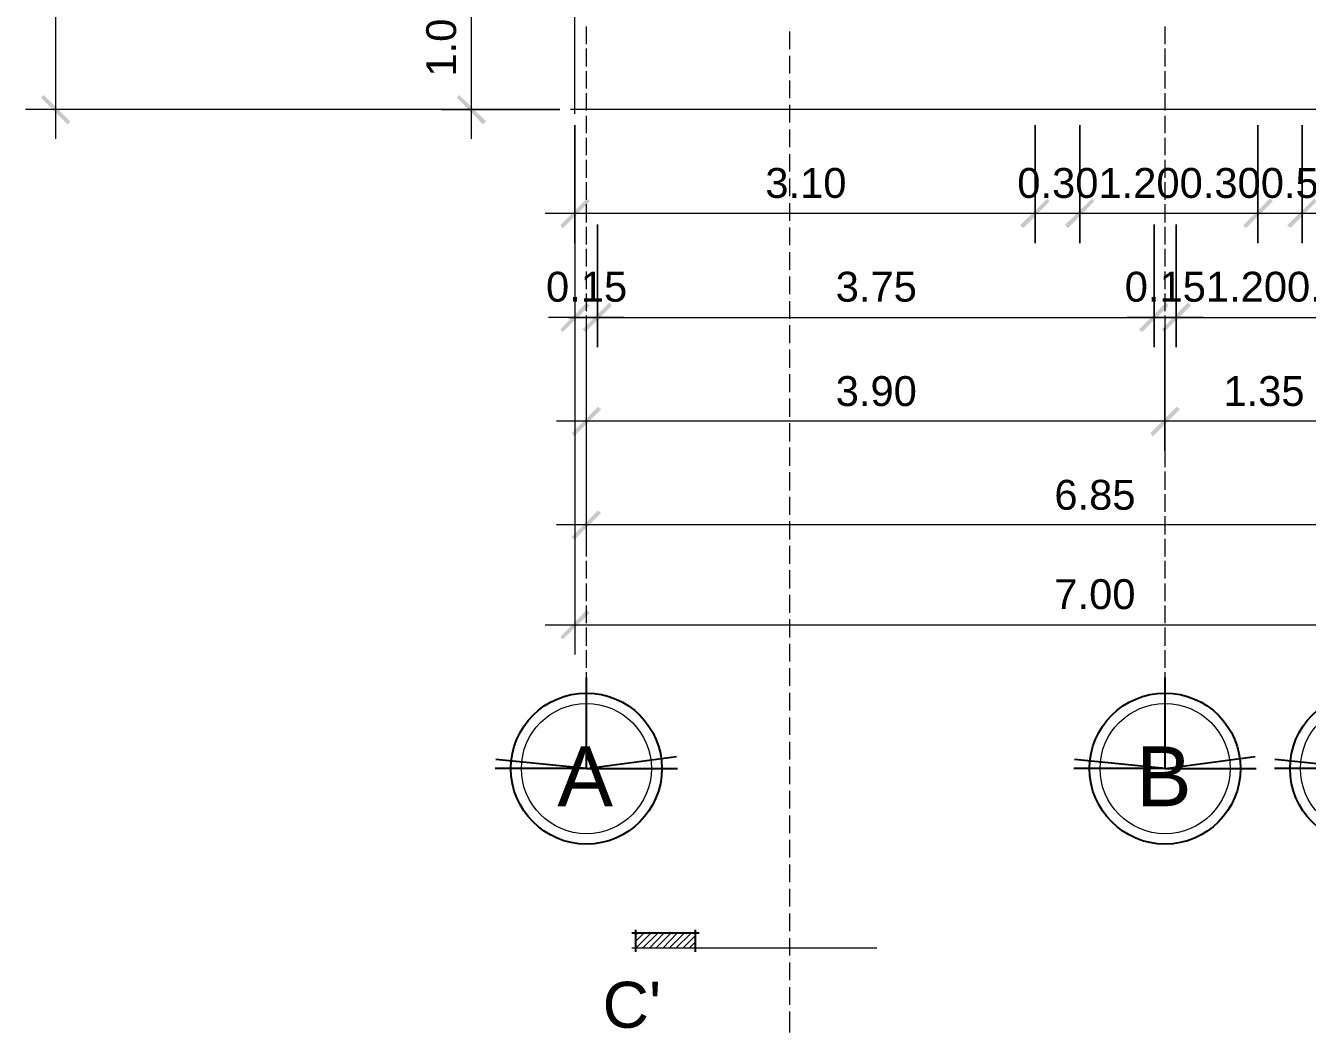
# Model space of a CAD drawing. Header units: millimetres. Extents: x 242 to 289.1, y 51.6 to 80.3.
# Drawn here: x 273.14 to 281.78, y 51.93 to 58.7 of the extents above; entities that cross this region are included whole.
import ezdxf

# ---------------------------------------------------------------- set-up
doc = ezdxf.new("R2010")
doc.units = ezdxf.units.MM
for name, color, linetype in [('PDF_0', 7, 'Continuous'), ('PDF_Acabados', 7, 'Continuous'), ('PDF_Arquitectura', 7, 'Continuous'), ('PDF_Ejes', 7, 'Continuous'), ('PDF_Niveles', 2, 'Continuous'), ('PDF_Text', 7, 'Continuous')]:
    doc.layers.add(name, color=color, linetype=linetype)
doc.styles.add('PDF ArialMT', font='arial.ttf')

msp = doc.modelspace()

# ---------------------------------------------------------------- hatches: boundary and pattern name
at = {"layer": 'PDF_0', "transparency": 33554559}
for points in [[(273.2617, 58.2378), (273.2405, 58.2208), (273.4226, 58.0388), (273.4395, 58.06)], [(276.06, 58.2378), (276.043, 58.2208), (276.2209, 58.0388), (276.242, 58.06)], [(276.9405, 57.5223), (276.9194, 57.5393), (276.7416, 57.3615), (276.7585, 57.3403)], [(279.8616, 57.3403), (280.0394, 57.5223), (280.0225, 57.5393), (279.8404, 57.3615)], [(280.1622, 57.3403), (280.34, 57.5223), (280.323, 57.5393), (280.141, 57.3615)], [(281.3602, 57.3403), (281.5423, 57.5223), (281.5211, 57.5393), (281.3433, 57.3615)], [(281.6608, 57.3403), (281.8386, 57.5223), (281.8217, 57.5393), (281.6396, 57.3615)], [(276.7416, 56.6587), (276.7585, 56.6418), (276.9405, 56.8196), (276.9194, 56.8407)], [(276.9109, 56.6418), (277.0887, 56.8196), (277.0718, 56.8407), (276.8897, 56.6587)], [(280.8226, 56.8407), (280.6406, 56.6587), (280.6617, 56.6418), (280.8395, 56.8196)], [(280.8099, 56.6418), (280.9919, 56.8196), (280.9708, 56.8407), (280.793, 56.6587)], [(277.0167, 56.1211), (276.9956, 56.138), (276.8178, 55.9602), (276.8347, 55.939)], [(280.8946, 56.138), (280.7168, 55.9602), (280.7337, 55.939), (280.9157, 56.1211)], [(277.0167, 55.4225), (276.9956, 55.4395), (276.8178, 55.2617), (276.8347, 55.2405)], [(276.9405, 54.7494), (276.9194, 54.7706), (276.7416, 54.5886), (276.7585, 54.5716)]]:
    msp.add_hatch(color=256, dxfattribs=at).paths.add_polyline_path(points)

# ---------------------------------------------------------------- linework, layer by layer
for p, q in [((276.9173, 53.7017), (276.9173, 54.3152)), ((280.8162, 53.7017), (280.8162, 54.3152)), ((276.9173, 53.7017), (276.3067, 53.7625)), ((276.9173, 53.7017), (277.5255, 53.7826)), ((280.8162, 53.7017), (280.2057, 53.7625)), ((280.8162, 53.7017), (281.4244, 53.7826)), ((282.1667, 53.7017), (281.5562, 53.7625)), ((276.9173, 53.7017), (276.3037, 53.7017)), ((276.9173, 53.7017), (277.5308, 53.7017)), ((280.8162, 53.7017), (280.2027, 53.7017)), ((280.8162, 53.7017), (281.4298, 53.7017)), ((282.1667, 53.7017), (281.5531, 53.7017))]:
    msp.add_line(p, q)
for centre in [(276.9173, 53.7017), (280.8162, 53.7017), (282.1667, 53.7017)]:
    msp.add_circle(centre, 0.5085)
at = {"layer": 'PDF_Acabados', "lineweight": 25}
for points in [[(277.6772, 52.5946), (277.2242, 52.5946)], [(277.2496, 52.4676), (277.2496, 52.6158)], [(277.6518, 52.4676), (277.6518, 52.6158)]]:
    msp.add_lwpolyline(points, dxfattribs=at)
at = {"layer": 'PDF_Acabados', "lineweight": 9}
for points in [[(277.2496, 52.5819), (277.2623, 52.5946)], [(277.2496, 52.5396), (277.3046, 52.5946)], [(277.2496, 52.493), (277.3512, 52.5946)], [(277.2961, 52.493), (277.3977, 52.5946)], [(277.3427, 52.493), (277.4401, 52.5946)], [(277.385, 52.493), (277.4866, 52.5946)], [(277.4316, 52.493), (277.529, 52.5946)], [(277.4739, 52.493), (277.5755, 52.5946)], [(277.5205, 52.493), (277.6221, 52.5946)], [(277.5671, 52.493), (277.6518, 52.5777)], [(277.6094, 52.493), (277.6518, 52.5354)]]:
    msp.add_lwpolyline(points, dxfattribs=at)
at = {"layer": 'PDF_Acabados', "color": 8, "lineweight": 5, "true_color": 0x808080}
msp.add_lwpolyline([(278.8752, 52.493), (277.2242, 52.493)], dxfattribs=at)
at = {"layer": 'PDF_Arquitectura', "color": 250, "lineweight": 18, "true_color": 0x404040}
for points in [[(273.3421, 57.9414), (273.3421, 74.3375)], [(276.1404, 59.3385), (276.1404, 57.9414)], [(275.9414, 58.1404), (276.7373, 58.1404), (273.1389, 58.1404)], [(276.8389, 57.2387), (276.8389, 58.0346), (276.8389, 54.47)], [(276.64, 57.4419), (280.141, 57.4419)], [(279.7388, 57.4419), (280.4416, 57.4419)], [(280.0394, 57.4419), (281.6396, 57.4419)], [(281.2417, 57.4419), (281.9402, 57.4419)], [(281.5423, 57.4419), (282.4398, 57.4419)], [(276.8389, 57.3657), (276.8389, 56.5402)], [(277.1691, 56.7391), (276.9913, 56.7391), (276.8389, 56.7391), (276.6611, 56.7391)], [(276.7924, 56.7391), (280.9411, 56.7391)], [(276.9151, 56.6672), (276.9151, 55.8417)], [(281.0724, 56.7391), (280.8903, 56.7391), (280.7422, 56.7391), (280.5601, 56.7391)], [(280.6914, 56.7391), (282.2916, 56.7391)], [(281.0173, 56.0406), (276.7162, 56.0406)], [(276.9151, 55.9644), (276.9151, 55.1389)], [(282.3678, 56.0406), (280.6151, 56.0406)], [(283.968, 55.3421), (276.7162, 55.3421)], [(276.64, 54.669), (284.04, 54.669)]]:
    msp.add_lwpolyline(points, dxfattribs=at)
at = {"layer": 'PDF_Arquitectura', "lineweight": 5}
for points in [[(278.2868, 58.695), (278.2868, 58.695)], [(278.2868, 58.6823), (278.2868, 58.6823)], [(278.2868, 58.6654), (278.2868, 58.5468)], [(278.2868, 58.5299), (278.2868, 58.5299)], [(278.2868, 58.5172), (278.2868, 58.5172)], [(278.2868, 58.5003), (278.2868, 58.3817)], [(278.2868, 58.3648), (278.2868, 58.3648)], [(278.2868, 58.3521), (278.2868, 58.3521)], [(278.2868, 58.3351), (278.2868, 58.2166)], [(278.2868, 58.1997), (278.2868, 58.1997)], [(278.2868, 58.187), (278.2868, 58.187)], [(278.2868, 58.17), (278.2868, 58.0515)], [(278.2868, 58.0346), (278.2868, 58.0346)], [(278.2868, 58.0219), (278.2868, 58.0219)], [(278.2868, 58.0049), (278.2868, 57.8864)], [(278.2868, 57.8695), (278.2868, 57.8695)], [(278.2868, 57.8568), (278.2868, 57.8568)], [(278.2868, 57.8398), (278.2868, 57.7213)], [(278.2868, 57.7044), (278.2868, 57.7044)], [(278.2868, 57.6917), (278.2868, 57.6917)], [(278.2868, 57.6747), (278.2868, 57.5562)], [(278.2868, 57.5393), (278.2868, 57.5393)], [(278.2868, 57.5266), (278.2868, 57.5266)], [(278.2868, 57.5096), (278.2868, 57.3911)], [(278.2868, 57.3742), (278.2868, 57.3742)], [(278.2868, 57.3615), (278.2868, 57.3615)], [(278.2868, 57.3445), (278.2868, 57.226)], [(278.2868, 57.2133), (278.2868, 57.2133)], [(278.2868, 57.1964), (278.2868, 57.1964)], [(278.2868, 57.1794), (278.2868, 57.0609)], [(278.2868, 57.0482), (278.2868, 57.0482)], [(278.2868, 57.0313), (278.2868, 57.0313)], [(278.2868, 57.0143), (278.2868, 56.8958)], [(278.2868, 56.8831), (278.2868, 56.8831)], [(278.2868, 56.8661), (278.2868, 56.8661)], [(278.2868, 56.8492), (278.2868, 56.7307)], [(278.2868, 56.718), (278.2868, 56.718)], [(278.2868, 56.701), (278.2868, 56.701)], [(278.2868, 56.6883), (278.2868, 56.5656)], [(278.2868, 56.5529), (278.2868, 56.5529)], [(278.2868, 56.5359), (278.2868, 56.5359)], [(278.2868, 56.5232), (278.2868, 56.4005)], [(278.2868, 56.3878), (278.2868, 56.3878)], [(278.2868, 56.3708), (278.2868, 56.3708)], [(278.2868, 56.3581), (278.2868, 56.2354)], [(278.2868, 56.2227), (278.2868, 56.2227)], [(278.2868, 56.2057), (278.2868, 56.2057)], [(278.2868, 56.193), (278.2868, 56.0703)], [(278.2868, 56.0576), (278.2868, 56.0576)], [(278.2868, 56.0406), (278.2868, 56.0406)], [(278.2868, 56.0279), (278.2868, 55.9052)], [(278.2868, 55.8925), (278.2868, 55.8925)], [(278.2868, 55.8755), (278.2868, 55.8755)], [(278.2868, 55.8628), (278.2868, 55.7401)], [(278.2868, 55.7274), (278.2868, 55.7274)], [(278.2868, 55.7104), (278.2868, 55.7104)], [(278.2868, 55.6977), (278.2868, 55.575)], [(278.2868, 55.5623), (278.2868, 55.5623)], [(278.2868, 55.5453), (278.2868, 55.5453)], [(278.2868, 55.5326), (278.2868, 55.4098)], [(278.2868, 55.3971), (278.2868, 55.3971)], [(278.2868, 55.3802), (278.2868, 55.3802)], [(278.2868, 55.3675), (278.2868, 55.2447)], [(278.2868, 55.232), (278.2868, 55.232)], [(278.2868, 55.2151), (278.2868, 55.2151)], [(278.2868, 55.2024), (278.2868, 55.0796)], [(278.2868, 55.0669), (278.2868, 55.0669)], [(278.2868, 55.05), (278.2868, 55.05)], [(278.2868, 55.0373), (278.2868, 54.9145)], [(278.2868, 54.9018), (278.2868, 54.9018)], [(278.2868, 54.8849), (278.2868, 54.8849)], [(278.2868, 54.8722), (278.2868, 54.7494)], [(278.2868, 54.7367), (278.2868, 54.7367)], [(278.2868, 54.7198), (278.2868, 54.7198)], [(278.2868, 54.7071), (278.2868, 54.5843)], [(278.2868, 54.5716), (278.2868, 54.5716)], [(278.2868, 54.5547), (278.2868, 54.5547)], [(278.2868, 54.542), (278.2868, 54.4235)], [(278.2868, 54.4065), (278.2868, 54.4065)], [(278.2868, 54.3896), (278.2868, 54.3896)], [(278.2868, 54.3769), (278.2868, 54.2584)], [(278.2868, 54.2414), (278.2868, 54.2414)], [(278.2868, 54.2245), (278.2868, 54.2245)], [(278.2868, 54.2118), (278.2868, 54.0933)], [(278.2868, 54.0763), (278.2868, 54.0763)], [(278.2868, 54.0594), (278.2868, 54.0594)], [(278.2868, 54.0467), (278.2868, 53.9281)], [(278.2868, 53.9112), (278.2868, 53.9112)], [(278.2868, 53.8985), (278.2868, 53.8985)], [(278.2868, 53.8816), (278.2868, 53.763)], [(278.2868, 53.7461), (278.2868, 53.7461)], [(278.2868, 53.7334), (278.2868, 53.7334)], [(278.2868, 53.7165), (278.2868, 53.5979)], [(278.2868, 53.581), (278.2868, 53.581)], [(278.2868, 53.5683), (278.2868, 53.5683)], [(278.2868, 53.5514), (278.2868, 53.4328)], [(278.2868, 53.4159), (278.2868, 53.4159)], [(278.2868, 53.4032), (278.2868, 53.4032)], [(278.2868, 53.3863), (278.2868, 53.2677)], [(278.2868, 53.2508), (278.2868, 53.2508)], [(278.2868, 53.2381), (278.2868, 53.2381)], [(278.2868, 53.2212), (278.2868, 53.1026)], [(278.2868, 53.0857), (278.2868, 53.0857)], [(278.2868, 53.073), (278.2868, 53.073)], [(278.2868, 53.0561), (278.2868, 52.9375)], [(278.2868, 52.9206), (278.2868, 52.9206)], [(278.2868, 52.9079), (278.2868, 52.9079)], [(278.2868, 52.891), (278.2868, 52.7724)], [(278.2868, 52.7555), (278.2868, 52.7555)], [(278.2868, 52.7428), (278.2868, 52.7428)], [(278.2868, 52.7259), (278.2868, 52.6073)], [(278.2868, 52.5904), (278.2868, 52.5904)], [(278.2868, 52.5777), (278.2868, 52.5777)], [(278.2868, 52.5608), (278.2868, 52.4422)], [(278.2868, 52.4253), (278.2868, 52.4253)], [(278.2868, 52.4126), (278.2868, 52.4126)], [(278.2868, 52.3956), (278.2868, 52.2771)], [(278.2868, 52.2602), (278.2868, 52.2602)], [(278.2868, 52.2475), (278.2868, 52.2475)], [(278.2868, 52.2305), (278.2868, 52.112)], [(278.2868, 52.0951), (278.2868, 52.0951)], [(278.2868, 52.0824), (278.2868, 52.0824)], [(278.2868, 52.0654), (278.2868, 51.9257)]]:
    msp.add_lwpolyline(points, dxfattribs=at)
at = {"layer": 'PDF_Arquitectura', "color": 250, "lineweight": 18, "true_color": 0x404040}
for points in [[(279.942, 57.2387), (279.942, 58.0346)], [(280.2426, 57.2387), (280.2426, 58.0346)], [(281.4407, 57.2387), (281.4407, 58.0346)], [(281.7412, 57.2387), (281.7412, 58.0346)], [(276.9913, 56.5402), (276.9913, 57.3657)], [(280.7422, 56.5402), (280.7422, 57.3657)], [(280.8903, 56.5402), (280.8903, 57.3657)], [(280.8141, 55.8417), (280.8141, 56.6672)]]:
    msp.add_lwpolyline(points, close=True, dxfattribs=at)
at = {"layer": 'PDF_Ejes', "lineweight": 9}
for points in [[(276.9151, 58.6992), (276.9151, 58.5807)], [(280.8141, 58.6992), (280.8141, 58.5807)], [(276.9151, 58.5638), (276.9151, 58.5638)], [(280.8141, 58.5638), (280.8141, 58.5638)], [(276.9151, 58.5511), (276.9151, 58.4283)], [(280.8141, 58.5511), (280.8141, 58.4283)], [(276.9151, 58.4156), (276.9151, 58.4156)], [(276.9151, 58.3986), (276.9151, 58.2801)], [(280.8141, 58.4156), (280.8141, 58.4156)], [(280.8141, 58.3986), (280.8141, 58.2801)], [(276.9151, 58.2632), (276.9151, 58.2632)], [(276.9151, 58.2505), (276.9151, 58.1319)], [(280.8141, 58.2632), (280.8141, 58.2632)], [(280.8141, 58.2505), (280.8141, 58.1319)], [(276.9151, 58.115), (276.9151, 58.115)], [(276.9151, 58.0981), (276.9151, 57.9795)], [(280.8141, 58.115), (280.8141, 58.115)], [(280.8141, 58.0981), (280.8141, 57.9795)], [(276.9151, 57.9668), (276.9151, 57.9668)], [(276.9151, 57.9499), (276.9151, 57.8314)], [(280.8141, 57.9668), (280.8141, 57.9668)], [(280.8141, 57.9499), (280.8141, 57.8314)], [(276.9151, 57.8144), (276.9151, 57.8144)], [(276.9151, 57.8017), (276.9151, 57.679)], [(280.8141, 57.8144), (280.8141, 57.8144)], [(280.8141, 57.8017), (280.8141, 57.679)], [(276.9151, 57.6663), (276.9151, 57.6663)], [(276.9151, 57.6493), (276.9151, 57.5308)], [(280.8141, 57.6663), (280.8141, 57.6663)], [(280.8141, 57.6493), (280.8141, 57.5308)], [(276.9151, 57.5139), (276.9151, 57.5139)], [(276.9151, 57.5012), (276.9151, 57.3784)], [(280.8141, 57.5139), (280.8141, 57.5139)], [(280.8141, 57.5012), (280.8141, 57.3784)], [(276.9151, 57.3657), (276.9151, 57.3657)], [(276.9151, 57.3488), (276.9151, 57.2302)], [(280.8141, 57.3657), (280.8141, 57.3657)], [(280.8141, 57.3488), (280.8141, 57.2302)], [(276.9151, 57.2133), (276.9151, 57.2133)], [(276.9151, 57.2006), (276.9151, 57.0821)], [(280.8141, 57.2133), (280.8141, 57.2133)], [(280.8141, 57.2006), (280.8141, 57.0821)], [(276.9151, 57.0651), (276.9151, 57.0651)], [(276.9151, 57.0482), (276.9151, 56.9296)], [(280.8141, 57.0651), (280.8141, 57.0651)], [(280.8141, 57.0482), (280.8141, 56.9296)], [(276.9151, 56.9169), (276.9151, 56.9169)], [(280.8141, 56.9169), (280.8141, 56.9169)], [(276.9151, 56.9), (276.9151, 56.7815)], [(280.8141, 56.9), (280.8141, 56.7815)], [(276.9151, 56.7645), (276.9151, 56.7645)], [(276.9151, 56.7518), (276.9151, 56.6291)], [(280.8141, 56.7645), (280.8141, 56.7645)], [(280.8141, 56.7518), (280.8141, 56.6291)], [(276.9151, 56.6164), (276.9151, 56.6164)], [(276.9151, 56.5994), (276.9151, 56.4809)], [(280.8141, 56.6164), (280.8141, 56.6164)], [(280.8141, 56.5994), (280.8141, 56.4809)], [(276.9151, 56.464), (276.9151, 56.464)], [(276.9151, 56.4513), (276.9151, 56.3285)], [(280.8141, 56.464), (280.8141, 56.464)], [(280.8141, 56.4513), (280.8141, 56.3285)], [(276.9151, 56.3158), (276.9151, 56.3158)], [(280.8141, 56.3158), (280.8141, 56.3158)], [(276.9151, 56.2989), (276.9151, 56.1803)], [(280.8141, 56.2989), (280.8141, 56.1803)], [(276.9151, 56.1634), (276.9151, 56.1634)], [(276.9151, 56.1507), (276.9151, 56.0322)], [(280.8141, 56.1634), (280.8141, 56.1634)], [(280.8141, 56.1507), (280.8141, 56.0322)], [(276.9151, 56.0152), (276.9151, 56.0152)], [(276.9151, 55.9983), (276.9151, 55.8798)], [(280.8141, 56.0152), (280.8141, 56.0152)], [(280.8141, 55.9983), (280.8141, 55.8798)], [(276.9151, 55.8671), (276.9151, 55.8671)], [(276.9151, 55.8501), (276.9151, 55.7316)], [(280.8141, 55.8671), (280.8141, 55.8671)], [(280.8141, 55.8501), (280.8141, 55.7316)], [(276.9151, 55.7147), (276.9151, 55.7147)], [(280.8141, 55.7147), (280.8141, 55.7147)], [(276.9151, 55.702), (276.9151, 55.5792)], [(280.8141, 55.702), (280.8141, 55.5792)], [(276.9151, 55.5665), (276.9151, 55.5665)], [(276.9151, 55.5496), (276.9151, 55.431)], [(280.8141, 55.5665), (280.8141, 55.5665)], [(280.8141, 55.5496), (280.8141, 55.431)], [(276.9151, 55.4141), (276.9151, 55.4141)], [(276.9151, 55.4014), (276.9151, 55.2786)], [(280.8141, 55.4141), (280.8141, 55.4141)], [(280.8141, 55.4014), (280.8141, 55.2786)], [(276.9151, 55.2659), (276.9151, 55.2659)], [(276.9151, 55.249), (276.9151, 55.1304)], [(280.8141, 55.2659), (280.8141, 55.2659)], [(280.8141, 55.249), (280.8141, 55.1304)], [(276.9151, 55.1135), (276.9151, 55.1135)], [(276.9151, 55.1008), (276.9151, 54.9823)], [(280.8141, 55.1135), (280.8141, 55.1135)], [(280.8141, 55.1008), (280.8141, 54.9823)], [(276.9151, 54.9653), (276.9151, 54.9653)], [(276.9151, 54.9484), (276.9151, 54.8299)], [(280.8141, 54.9653), (280.8141, 54.9653)], [(280.8141, 54.9484), (280.8141, 54.8299)], [(276.9151, 54.8172), (276.9151, 54.8172)], [(276.9151, 54.8002), (276.9151, 54.6817)], [(280.8141, 54.8172), (280.8141, 54.8172)], [(280.8141, 54.8002), (280.8141, 54.6817)], [(276.9151, 54.6648), (276.9151, 54.6648)], [(276.9151, 54.6521), (276.9151, 54.5293)], [(280.8141, 54.6648), (280.8141, 54.6648)], [(280.8141, 54.6521), (280.8141, 54.5293)], [(276.9151, 54.5166), (276.9151, 54.5166)], [(276.9151, 54.4997), (276.9151, 54.3811)], [(280.8141, 54.5166), (280.8141, 54.5166)], [(280.8141, 54.4997), (280.8141, 54.3811)], [(276.9151, 54.3642), (276.9151, 54.3642)], [(276.9151, 54.3515), (276.9151, 54.2287)], [(280.8141, 54.3642), (280.8141, 54.3642)], [(280.8141, 54.3515), (280.8141, 54.2287)], [(276.9151, 54.216), (276.9151, 54.216)], [(276.9151, 54.1991), (276.9151, 54.089)], [(280.8141, 54.216), (280.8141, 54.216)], [(280.8141, 54.1991), (280.8141, 54.089)]]:
    msp.add_lwpolyline(points, dxfattribs=at)
at = {"layer": 'PDF_Ejes', "color": 254, "lineweight": 0, "true_color": 0xdcdcdc}
for centre in [(276.9173, 53.7017), (276.9173, 53.7017), (280.8162, 53.7017), (280.8162, 53.7017), (282.1667, 53.7017), (282.1667, 53.7017)]:
    msp.add_circle(centre, 0.4382, dxfattribs=at)
at = {"layer": 'PDF_Niveles', "lineweight": 9}
for points in [[(276.8389, 58.1108), (276.8389, 59.1395)], [(283.8707, 58.1404), (276.8093, 58.1404)]]:
    msp.add_lwpolyline(points, dxfattribs=at)

# ---------------------------------------------------------------- texts
at = {"layer": 'PDF_Text', "insert": (275.9401, 58.3608), "char_height": 0.20116, "attachment_point": 4, "rotation": 90, "style": 'PDF ArialMT'}
msp.add_mtext('1.00', dxfattribs=at)
at = {"layer": 'PDF_Text', "attachment_point": 4, "style": 'PDF ArialMT'}
for s, insert, char_height in [('3.10', (278.1229, 57.6436), 0.20116), ('0.301.200.300.501.450.15', (279.8205, 57.6436), 0.201156), ('0.15', (276.6453, 56.9451), 0.20116), ('3.75', (278.597, 56.9451), 0.20116), ('0.151.200.151.450.15', (280.5445, 56.9451), 0.201156), ('3.90', (278.597, 56.2423), 0.20116), ('1.35', (281.2092, 56.2423), 0.20116), ('6.85', (280.0703, 55.5438), 0.20116), ('7.00', (280.0703, 54.8749), 0.20116), ('A', (276.7215, 53.6496), 0.4023), ('B', (280.6207, 53.6496), 0.4023)]:
    msp.add_mtext(s, dxfattribs=dict(at, insert=insert, char_height=char_height))
at = {"layer": 'PDF_Text', "color": 8, "true_color": 0x808080, "insert": (277.0264, 52.1092), "char_height": 0.30978, "attachment_point": 4, "style": 'PDF ArialMT'}
msp.add_mtext("C'", dxfattribs=at)

doc.saveas('drawing.dxf')
